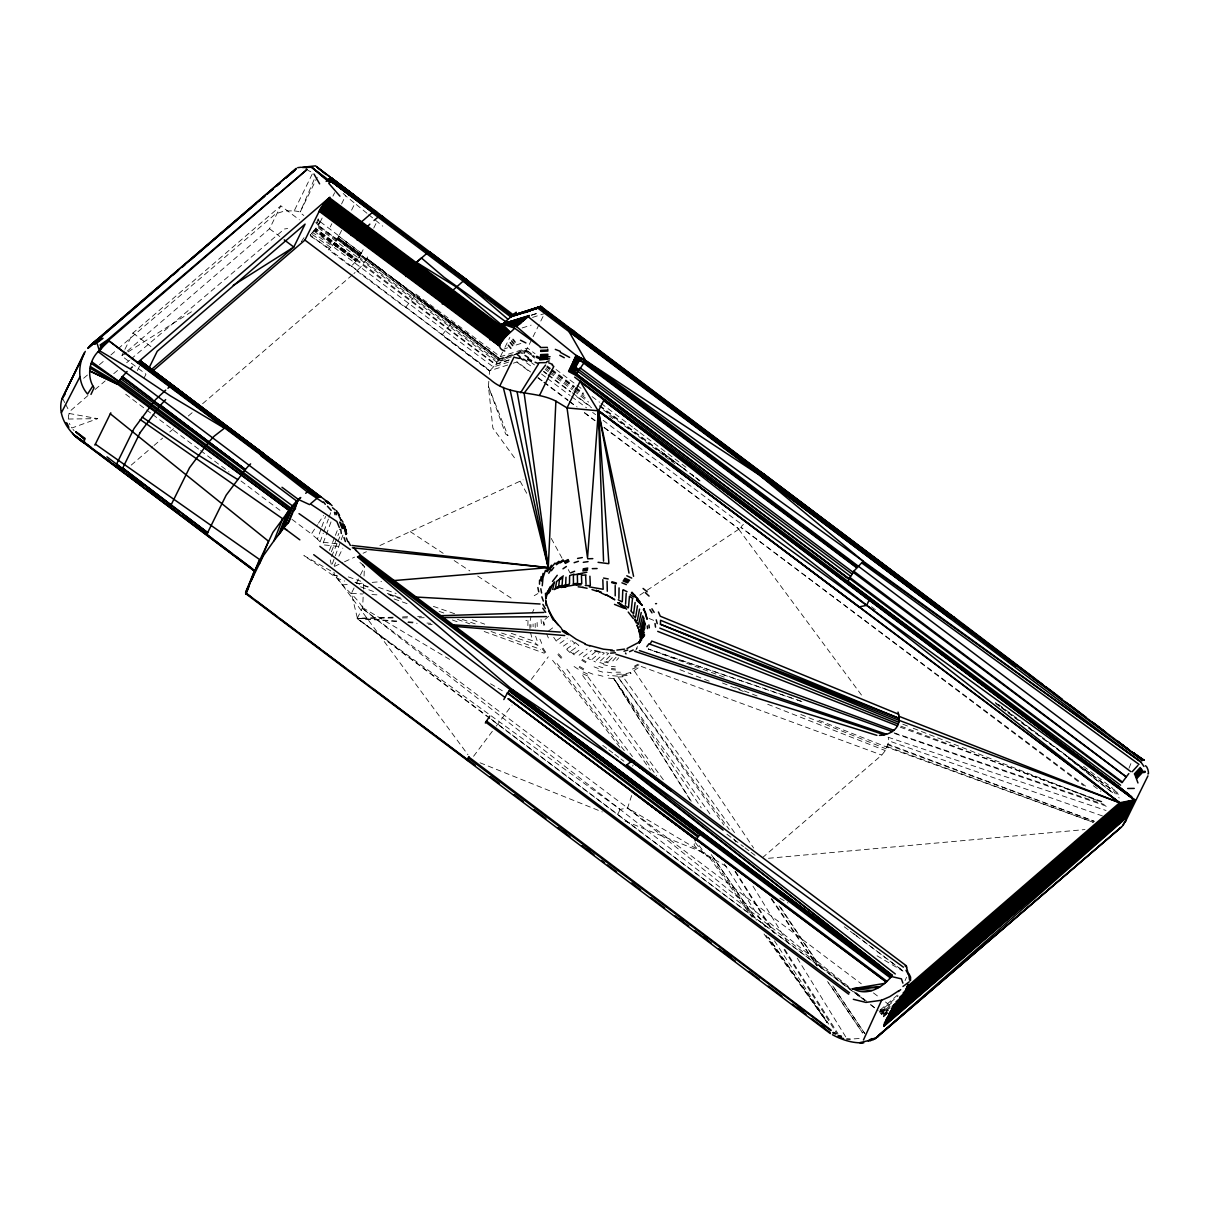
<?xml version="1.0" encoding="UTF-8"?>
<svg xmlns="http://www.w3.org/2000/svg" width="1209" height="1209" viewBox="0 0 1209 1209"><rect width="100%" height="100%" fill="white"/><g stroke="black" fill="none" stroke-linecap="round" stroke-linejoin="round"><path stroke-width="0.75" stroke-dasharray="5 3.75" d="M491.338 719.219L864.571 1000.311L357.123 618.585L362.655 607.643L363.395 590.929M363.471 589.07L363.713 583.494M364.045 576.058L364.453 566.779L362.111 564.754M488.814 381.303L488.451 386.502L492.879 428.077L516.621 460.765M489.282 374.382L489.645 370.785L511.739 363.728M528.001 620.61L527.834 627.38M762.411 857.74L881.754 755.081L885.336 750.593L888.872 741.601M530.192 620.565L530.978 616.696M87.94 395.555L70.349 410.894L68.309 415.972L68.853 421.896M631.657 795.537L627.592 807.96L620.126 809.41L357.123 618.585M320.128 222.154L320.4 221.368L317.136 226.99L496.975 362.277L508.868 358.484M336.948 543.793L320.113 541.889L317.438 539.093L321.171 528.635M321.806 526.897L325.538 516.424M320.113 541.889L323.302 533.124M323.936 531.371L328.38 519.114M329.014 517.361L330.918 512.102M332.279 564.014L340.56 541.511M341.195 539.788L344.384 531.129M330.994 521.925L322.546 544.775L341.195 546.664M319.72 222.894L318.511 220.023M329.407 550.443L334.712 537.038M335.377 535.36L338.021 528.665M331.357 551.848L338.837 533.396M1128.979 768.244L1131.745 761.458M331.614 556.593L337.205 543.173M337.9 541.496L340.681 534.801M314.083 179.703L300.255 211.892L317.242 177.285M905.057 980.605L906.569 977.22M532.217 612.993L533.834 609.442M632.579 766.158L633.214 764.844M118.044 348.797L275.697 213.766L284.704 210.955L294.21 210.85L312.859 172.766L308.038 170.409M489.841 718.086L357.411 618.343L351.396 593.392L355.476 585.08M356.292 583.418L359.557 576.753M360.373 575.091L364.453 566.779M620.126 809.41L617.754 814.428M124.104 351.018L121.686 355.93L145.957 374.201L143.735 378.734M124.905 349.386L132.96 333.019L280.82 205.847L299.379 219.811M137.358 370.558L139.866 365.481M127.368 351.033L269.531 228.773L280.82 205.847M320.491 221.413L322.153 218.043M332.959 196.1L334.621 192.715M330.223 227.005L331.84 223.71M341.543 203.989L345.593 195.767L343.175 193.455M341.648 230.36L338.822 236.087M351.592 210.139L354.917 203.399L345.593 195.767M363.123 249.689L361.023 253.86M373.732 228.108L377.012 221.459M367.612 256.958L366.871 258.363L383.555 270.982M502.627 352.076L500.33 356.731A13.873 2.826 -53 0 1 499.967 357.456L499.362 358.196M504.969 347.315L509.866 337.356M531.507 339.925L527.517 348.041A13.677 2.796 -53 0 1 527.154 348.766M533.078 336.737L543.34 315.881M334.137 565.782L335.724 562.578M338.883 556.155L342.842 548.145M311.967 233.216L312.617 232.521L331.976 245.911L330.677 247.346L311.438 233.926L319.282 223.68M415.866 294.074L500.33 356.731L527.517 348.041L535.013 353.693M361.4 253.149L338.777 236.178L338.399 236.873M453.39 323.604L499.438 358.438L452.09 322.289M490.673 369.848L492.547 367.884A33.731 6.876 -53 0 1 493.196 367.158L494.496 365.602A20.84 4.247 -53 0 0 495.131 364.786L499.317 358.272M524.162 353.587L526.837 349.325L515.699 352.952M366.765 258.545L380.775 269.924M337.447 238.49L360.04 255.507L359.481 256.414L336.918 239.322L337.9 237.735L360.766 254.298L360.086 255.447M451.954 322.531L421.654 299.636M499.136 358.937L360.569 254.646L366.433 259.119M526.323 350.247L535.406 357.003M336.918 239.322L318.254 225.312L359.526 256.338M366.372 259.21L360.509 267.31L353.965 273.521M316.456 222.033L315.942 222.849M336.404 240.107L317.725 226.128M311.348 233.851L316.546 227.821M317.438 539.093L311.393 533.97L317.483 524.691M318.511 523.149L323.589 515.427M304.018 237.659L301.313 241.709L301.253 238.082M636.312 648.492L637.596 646.634M335.8 240.999L336.495 240.228M358.438 257.955L358.982 257.169M864.767 1000.115L362.171 608.293L362.655 607.643C354.978 594.223 340.001 586.697 333.865 572.235M357.804 258.847L355.975 261.25L314.657 230.299L355.975 261.25L333.321 244.309L335.316 241.906M473.58 756.275L495.07 727.652M496.204 726.141L512.042 705.043M531.28 679.443L548.251 656.85M639.833 595.115L738.729 529.27L743.384 524.374M635.783 650.064L637.234 648.236M333.276 244.354L332.007 245.88M355.854 261.386L350.927 266.645L328.349 249.613M616.56 660.31L618.706 657.787M616.061 657.273L612.767 660.915L616.212 661.066M608.807 661.217L614.414 655.354M330.677 247.346L328.893 249.114L489.645 370.785M329.483 248.57L309.67 235.604M610.031 655.958L604.696 661.217L608.444 661.988M351.502 266.116L357.441 270.499M356.867 271.028L405.438 307.539L414.914 295.767L451.486 323.347L441.965 335.135L489.509 370.906M886.938 1013.399L883.295 1016.845L884.036 1018.703M310.245 235.09L310.834 234.531L310.169 235.03L328.863 249.145M600.48 660.93L608.595 653.328L604.742 652.346M596.233 660.371L604.364 653.056L600.48 651.772M1101.852 801.491L900.252 727.168M897.41 995.128L878.898 1011.162L889.476 1008.533M887.572 1013.142L883.295 1016.845L879.668 1011.857L898.196 995.823M891.804 1002.729L880.394 1012.613L888.283 1009.515M889.628 1005.964L881.074 1013.369L888.539 1009.802M890.277 1006.795L881.724 1014.2L888.177 1010.467M887.995 1010.104L882.283 1015.046L886.877 1011.888M887.104 1012.235L882.827 1015.938L887.194 1012.386M125.948 352.257L121.686 355.93L126.477 352.907M131.222 465.117L152.666 446.665M154.057 445.471L162.671 438.066M169.774 431.961L174.081 428.243M188.332 415.987L192.639 412.284M202.613 403.715L352.529 274.76M83.648 378.266L87.955 374.578M99.41 364.755L105.153 359.844M110.88 354.947L116.608 350.036M591.911 659.494L598.742 653.646M548.75 616.212L543.506 620.685L544.488 624.841M95.103 389.479L105.153 380.971M113.752 373.672L118.059 370.03M126.658 362.73L129.529 360.297M130.965 359.088L284.417 228.985L287.651 228.531M595.795 651.606L587.604 658.346L595.523 661.958M583.297 656.925L591.473 650.457M579.081 655.233L587.181 649.021M574.94 653.298L581.62 648.326M548.644 630.856L554.901 626.232M556.684 640.407L560.946 637.43M563.394 646.12L570.935 640.83M559.918 643.354L567.278 638.216M128.063 351.895L193.395 310.562M534.212 595.705L537.884 593.559M638.926 664.905L631.748 668.184M634.725 665.902L638.11 664.164M334.425 566.401L342.842 562.533M344.52 561.762L354.63 557.122M363.048 553.254L366.418 551.712M379.898 545.531L523.074 479.822M633.879 670.678L640.664 666.219L881.754 755.081M632.428 669.045L636.206 667.519M68.943 413.433L97.687 418.646L71.92 427.986L70.968 426.565M504.153 348.978L507.568 347.844M516.122 345.018L521.245 343.326M501.539 633.017L538.081 645.122M531.461 315.065L538.262 312.904M531.507 315.247L538.292 313.071M532.534 317.408L544.413 313.615M499.226 358.786L526.399 350.096M515.487 354.539L498.501 359.98L337.402 238.551L498.743 359.602L525.915 350.897L534.922 357.652M517.195 354.01L525.673 351.29L534.68 358.076M511.286 356.897L497.685 361.249L359.028 257.094M521.472 353.632L524.872 352.544M509.216 359.798L495.63 364.136L315.942 228.667L334.606 242.631M508.868 360.237L495.282 364.589L315.292 229.483L356.549 260.509L333.956 243.493M508.641 362.08L493.348 366.977L332.037 245.835M513.432 363.184L517.135 361.823L530.615 371.994M625.93 673.67L634.665 671.373L753.615 848.023M879.668 1011.857L888.01 1009.228M522.137 327.941L531.129 325.161M879.774 1010.195L888.041 1008.608M859.131 1038.531L852.118 1038.984M627.214 675.317L622.408 675.967L735.933 834.558M621.849 675.09L631.098 673.504L630.373 672.763M768.486 858.284L1084.987 829.555M342.223 584.914L347.844 584.431M357.214 583.645L362.836 583.176M372.191 582.39L381.56 581.605M623.028 676.768L618.026 677.07L723.904 825.082M393.212 617.21L357.411 618.343L398.502 621.743M402.627 616.907L410.168 616.666M417.694 616.424L421.457 616.318M616.696 674.244L621.335 674.154M68.248 419.039L97.687 418.646M392.985 618.011L357.411 618.343L396.884 621.018M402.34 617.92L409.821 617.859M419.191 617.769L424.797 617.708M616.031 672.174L620.444 672.189M617.557 676.163L607.719 675.302M351.396 593.392L362.594 594.027M371.934 594.556L379.414 594.979M390.628 595.599L398.093 596.022M408.158 621.774L415.684 622.287M426.958 623.043L430.721 623.3M407.841 622.529L417.181 623.3M428.394 624.222L432.127 624.539M608.55 678.158L613.824 678.627L711.587 816.256M611.361 669.59L615.577 670.028M294.21 210.85L298.608 211.499L303.807 215.504M611.391 666.34L615.305 666.794M611.316 668.471L615.441 668.955M525.885 620.383L526.928 620.534M607.22 672.113L611.799 672.854M604.334 662.003L608.142 662.834M603.472 664.678L607.447 665.645M598.092 675L603.125 676.315M599.815 662.547L603.744 663.726M598.138 670.723L602.702 672.128M598.727 666.386L602.928 667.746M888.056 737.203L1106.069 810.498M724.176 677.131L648.251 649.006L794.313 698.817M796.096 699.422L803.229 701.855M894.071 732.835L1104.255 804.529M648.251 649.006L801.884 701.704M894.781 733.561L1105.57 805.859L1107.867 808.7M348.358 576.92L360.75 581.212M378.462 587.347L396.159 593.483M433.351 606.359L454.599 613.719M472.311 619.854L484.703 624.146M511.271 633.35L534.287 641.329L537.234 645.41M337.371 576.043L333.805 574.804L330.646 570.784L303.867 555.596L337.628 578.522L344.686 581.076M355.219 582.239L369.486 587.196M387.333 593.392L403.398 598.969M439.094 611.346L446.227 613.824M462.291 619.401L476.558 624.358M1102.517 815.969L888.947 740.905L888.388 737.943M337.341 576.088L333.805 574.804L337.628 578.522L467.974 754.764M355.008 582.451L369.153 587.559M388.588 594.556L404.486 600.299M457.501 619.401L469.878 623.874M491.081 631.521L540.559 649.354M360.584 586.818L374.714 591.926M394.134 598.954L408.264 604.062M452.423 620.005L459.48 622.559M484.204 631.506L544.246 653.208M887.164 746.558L1093.359 822.332L886.65 747.041L816.362 719.34M887.466 744.608L1094.326 821.319L887.89 744.079M900.886 726.156L1101.278 801.99L909.803 726.926M902.791 724.176L908.05 726.231M735.51 687.483L742.538 690.248M744.306 690.943L758.36 696.475M679.926 669.665L702.746 678.657M704.499 679.352L709.774 681.423M767.7 704.258L885.336 750.593M694.404 843.806C691.049 846.678 719.249 865.009 713.401 857.695L756.562 920.23M594.072 666.839L598.364 668.532M480.049 762.788L602.339 811.949M625.053 821.077L700.177 851.272M722.498 682.994L745.122 692.092M800.826 714.519L886.121 748.87M649.037 618.449L654.235 620.61M588.269 672.295L593.151 674.32M316.033 222.728L318.163 225.252M316.985 221.126L317.755 221.459M582.814 673.821L587.952 676.058M318.163 220.718L317.393 220.37L318.209 218.753L319.629 222.819L317.332 222.26L318.692 224.406M583.131 671.977L588.058 674.274M579.111 667.383L583.569 669.982M579.443 666.355L583.856 668.94M726.397 866.521L627.592 807.96L850.275 988.01M779.865 898.196L787.966 903.002M877.054 955.805L902.972 971.159M362.655 607.643L450.05 659.646M490.506 683.735L505.075 692.394M582.164 659.373L586.123 661.746M581.786 660.295L585.76 662.713M410.214 531.612L443.174 553.329M454.161 560.568L469.848 570.905M477.691 576.073L513.795 599.845M574.063 666.491L578.461 669.393M360.494 254.767L337.9 237.735L360.766 254.313M1084.972 769.513L1111.343 789.311L1013.837 717.149M337.9 237.735L360.69 254.434M995.279 702.535L999.798 705.92M1001.309 707.053L1111.343 789.311M446.71 319.539L451.577 323.181L366.795 258.499L427.548 304.2M359.919 562.472L364.438 565.842M995.717 703.547L1000.251 706.948M1001.747 708.081L1006.281 711.481M1007.792 712.615L1012.326 716.015M370.271 261.084L379.49 268.005M397.791 281.773L391.52 277.042M726.941 834.225L743.505 846.663M745.016 847.796L749.535 851.181M751.046 852.315L755.565 855.7M556.019 369.486L575.529 384.16M577.025 385.293L581.529 388.678M592.032 396.582L599.528 402.219M601.024 403.353L632.534 427.064M634.045 428.182L638.533 431.568M640.045 432.701L686.546 467.702M871.402 606.767L875.921 610.167M1083.506 766.325L1112.084 787.83L1114.063 790.414M998.543 704.454L1091.833 774.621M547.345 365.995L550.488 368.352M551.848 369.38L574.623 386.532M575.847 387.454L583.675 393.348M599.83 405.529L681.725 467.203M683.236 468.336L687.77 471.737L683.372 468.382M699.981 480.94L695.311 477.419L699.875 480.85M546.936 366.675L549.944 368.926M551.44 370.06L573.958 386.971M575.454 388.104L582.965 393.741M599.483 406.133L676.027 463.636M545.894 368.322L548.886 370.589M550.397 371.707L572.915 388.618M574.411 389.751L587.922 399.892M608.943 415.669L613.447 419.055M545.168 369.395L548.161 371.647M549.672 372.78L572.174 389.706M573.671 390.839L588.677 402.129M531.476 362.655L534.469 364.906M543.491 371.677L546.483 373.929M547.994 375.062L570.512 391.973M576.512 396.476L591.533 407.75M526.535 362.791L532.549 367.294M541.556 374.065L546.06 377.45M547.556 378.568L570.074 395.479M571.585 396.612L586.592 407.886M592.606 412.39L595.614 414.657M603.11 420.294L742.749 525.144M1085.622 786.122L740.83 527.275L1083.521 785.608M516.832 362.096L530.343 372.236M537.854 377.888L542.357 381.258M543.854 382.392L567.867 400.436M569.379 401.569L575.378 406.073M584.385 412.843L594.888 420.732M603.896 427.502L739.016 529.013L604.092 427.336M380.639 268.866L385.036 272.176M132.96 333.019L151.518 346.998M602.747 745.333L607.281 748.734M608.792 749.867L613.311 753.267M614.822 754.401L619.356 757.801M620.867 758.935L623.874 761.202M844.23 926.759L848.748 930.159M850.259 931.293L854.793 934.708M856.304 935.842L903.093 970.993L859.403 937.942M125.706 394.24L145.171 408.884M146.667 410.017L151.17 413.402M152.666 414.521L199.077 449.461M200.588 450.579L229.03 471.994M241.014 481.001L282.936 512.556M291.928 519.311L311.393 533.97M362.171 608.293L861.337 983.824M873.412 992.906L879.442 997.44M885.472 1001.989L889.99 1005.389M870.586 1004.845L875.15 1008.2M681.876 467.248L660.885 451.395L688.329 471.873M546.664 367.113L549.672 369.38M551.168 370.498L573.655 387.454M575.152 388.588L584.159 395.373M603.639 410.063L663.62 455.264M665.116 456.397L669.62 459.783M671.116 460.916L675.619 464.316M543.778 371.284L546.785 373.536M548.282 374.669L570.769 391.625M572.265 392.759L591.76 407.448M1093.374 785.699L1100.885 791.366M538.126 377.631L542.614 381.031M544.11 382.15L568.109 400.224M569.605 401.358L577.101 407.01M584.597 412.662L595.085 420.566M338.762 236.193L361.355 253.24M374.503 264.303L470.694 336.661M399.106 282.77L415.352 295.026M428.575 304.97L440.016 313.599M427.744 305.242L441.572 315.67M313.992 231.085L332.611 245.14M405.876 307.146L489.962 370.513M269.531 228.773L279.838 236.541M320.309 221.791L338.913 235.906M468.291 334.953L451.939 322.561L499.362 358.559M853.373 933.393L857.891 936.809M689.795 472.991L694.178 476.376M695.643 477.495L700.026 480.865M575.136 642.508L578.824 645.394L570.92 651.122L574.562 654.054M531.779 354.131L526.822 350.398M856.138 992.74L869.316 1003.41M870.782 1004.588L878.112 1010.512M356.292 204.533L367.34 213.555M368.73 214.688L382.754 226.174M574.139 654.87L567.066 648.719L574.804 643.218L571.298 640.105M566.673 649.475L570.119 652.679M558.513 653.752L561.822 657.424M557.848 654.628L561.172 658.346M72.978 429.346L74.112 430.691M557.107 663.529L626.262 753.101M695.402 842.658L704.62 854.612M552.573 660.295L620.61 748.326M566.915 669.182L632.443 756.607M699.089 845.544L706.993 856.093M738.729 529.27L862.576 696.535M587.967 676.889L664.693 781.619M618.555 677.886L729.223 829.51M582.617 675.453L650.472 770.103M733.787 838.88L735.979 841.948M709.487 857.438L752.043 917.163M764.043 933.998L827.319 1022.814L768.38 937.307L827.424 1022.678L765.962 935.358M712.071 858.662L753.026 916.951M641.299 753.902L656.623 775.861M711.255 854.597L756.441 920.185M771.191 898.907L816.936 965.961M827.576 981.557L862.682 1033.03L828.83 983.008M1114.426 789.704L1119.141 798M771.69 898.604L817.193 965.81M689.946 799.814L613.824 678.627L701.235 807.824M553.707 637.339L556.276 641.148M542.176 648.613L544.987 652.784M779.049 905.934L819.868 966.701M780.515 907.158L821.138 968.092M543.022 648.16L545.758 652.301M724.282 863.861L765.252 926.714M774.47 940.859L828.754 1024.144M613.824 678.627L691.216 801.189M735.435 871.221L774.637 933.303M784.686 949.216L837.958 1033.589M735.027 871.568L773.095 932.169M784.112 949.715L837.202 1034.224M1113.655 791.154L1115.333 793.86M752.98 886.197L788.404 943.745M797.26 958.132L846.451 1038.063M1116.602 791.668L1118.249 794.419M520.112 481.182L527.245 494.269M551.304 538.473L562.004 558.12M568.245 569.575L570.028 572.854M62.4 398.139L64.802 402.748M65.603 404.29L69.638 411.982M69.321 423.331L69.986 424.752M546.604 633.848L548.387 637.959M539.939 639.168L541.708 643.415M535.632 636.251L537.068 640.513M530.57 632.912L531.733 637.173M330.223 559.948L331.281 564.286M543.113 621.441L543.99 625.567M541.043 619.431L541.39 623.572M529.814 624.569L529.965 628.68M537.113 622.454L537.234 626.549M530.902 624.464L530.978 627.199M535.164 623.33L535.239 627.471M533.063 624.01L533.109 626.746M334.651 242.737L357.184 259.678L334.576 242.677M507.931 435.648L505.634 434.016L488.451 386.502L507.931 435.648M693.8 476.286L689.266 472.87L693.875 476.316M1112.658 792.711L1068.408 758.119L1112.658 792.711M864.873 1033.71L832.427 985.411L864.888 1033.71"/><path stroke-width="1.5" d="M909.576 980.031L908.82 975.21L905.994 970.298M569.499 583.599L569.59 576.315M618.887 598.379L619.053 587.891M539.501 584.174L539.577 580.093M884.64 1022.361L884.127 1025.64L1125.911 817.118L1134.541 799.905L1119.64 787.15L575.59 375.213L568.608 371.511L572.008 364.302L576.255 366.448L572.462 363.32L576.104 355.416L528.046 316.637L501.554 324.828L456.307 286.986L416.455 262.353L405.68 276.483M898.801 722.287L899.194 718.388L660.552 620.277L660.431 624.267L898.801 722.287C896.927 730.931 887.602 735.268 879.442 735.374M565.691 584.219L565.978 577.177M542.252 585.73L542.992 577.736L545.455 570.376M622.348 601.16L622.771 590.491M634.136 762.199L634.105 761.202M546.362 571.041L548.282 567.641L555.883 401.131C535.209 390.386 509.004 396.189 490.612 379.807L304.925 240.092L152.289 371.375M625.567 604.107L626.217 593.287M562.578 578.386L562.094 585.08L558.316 586.985M628.544 607.19L629.451 596.203L632.821 598.531M468.82 756.592L467.611 760.144L468.533 761.02M631.219 610.379L632.428 599.286M140.849 363.032L140.682 361.098L329.15 503.05M179.023 391.096L178.176 389.676L175.426 391.368M208.719 442.116L214.144 436.222L227.005 426.203L264.03 453.904L264.167 455.158L253.935 447.36M97.325 344.097L99.289 350.58C89.164 359.436 86.383 376.664 94.06 387.817L90.977 394.406M635.103 602.475L633.607 613.658L630.902 611.104M540.559 580.562L541.103 576.633M541.511 581.076L543.068 573.368M635.677 616.998L637.491 605.754M555.551 587.725L556.578 581.529L559.752 579.066M906.614 967.502L906.357 965.81L361.174 555.672L355.627 549.823M545.924 598.818L547.662 591.186M637.37 620.383L639.546 609.109M545.894 598.304L546.423 595.72M552.694 589.433L553.994 583.494M643.43 634.468L643.913 632.231L639.153 643.067M638.745 623.799L641.254 612.51M306.209 168.943L307.01 169.532L108.342 340.409L100.906 345.517L99.833 350.066M910.513 980.635L910.589 977.144L909.002 973.759M908.05 984.262L904.906 991.924L889.219 1013.384M639.727 627.169L642.629 615.895L644.019 618.555M640.392 630.524L643.611 619.295L645.394 624.509M550.11 591.397L551.757 585.685M695.115 840.814L701.341 832.623L511.09 689.085L508.022 692.198M503.821 699.558L507.584 692.681L698.318 835.767M883.824 1026.381L1125.67 817.873L1126.123 813.687L1124.823 809.093L1119.64 802.761L574.653 377.132L1128.798 794.373M298.2 499.967L300.754 497.519L298.366 499.453L293.878 510.666L295.646 507.901M547.873 593.589L549.793 588.118L554.583 581.922M1125.534 819.838L1126.471 817.193M640.513 637.052L644.533 625.945L644.79 628.423M84.388 440L84.539 443.114M133.761 429.104L116.82 463.546L116.427 467.294M106.921 456.866L122.441 468.593L121.882 471.223M85.28 351.381L61.795 399.363C56.853 416.546 69.941 434.091 83.935 442.857L254.993 571.555M247.256 593.664L246.394 593.967A9.234 1.889 -53 0 0 246.062 593.967L246.44 590.219L263.426 555.656L273.99 540.771L282.679 518.737L140.214 419.553M278.357 535.058L286.986 513.1M250.701 581.514L259.497 559.465L95.375 444.156M640.029 640.135L644.397 629.148M246.455 592.047L249.9 583.433M251.291 579.988L254.736 571.373M246.016 593.936L248.782 587.045M251.532 580.154L253.603 575M292.895 505.377L289.314 510.062L280.156 532.701L288.996 510.485L117.666 382.769L90.403 366.629M280.156 532.701L289.102 510.334L116.956 383.721L90.101 368.231M281.138 531.416L290.084 509.049L118.648 381.485L91.234 363.41M281.939 530.373L290.885 508.007L119.615 380.246L117.847 382.543M273.99 540.771L283.556 528.242L292.759 505.543M287.712 523.452L296.673 501.055A5.924 1.209 -53 0 1 297.021 500.707L297.278 500.466M288.86 522.333L297.943 499.846M83.255 355.401C77.769 367.778 78.313 383.585 87.562 394.058L92.806 386.019M259.346 563.968L268.489 541.209L110.306 413.795M283.556 528.242L293.56 504.546M293.878 510.666L298.366 499.453L282.014 487.287M907.491 986.408L906.115 989.793L907.279 987.028M122.472 468.548L140.093 432.686M185.854 516.303L207.555 532.776L226.143 495.206L245.986 468.79M545.909 596.022L548.221 590.733M884.127 1025.64L894.524 1004.271M863.453 1039.967L881.633 1000.236L889.748 996.669L898.68 990.821M847.343 582.3L853.811 571.207L863.196 561.233L759.705 475.243L585.655 360.584L576.104 355.416L585.111 361.159L585.655 360.584L569.182 331.901L570.603 330.798L653.525 392.91L539.38 307.01L540.74 306.436M485.323 723.012L489.721 716.106M639.365 642.81L643.037 635.163M61.795 399.363L84.418 352.907L62.4 398.139M1125.67 817.873L1134.541 799.905L580.108 381.288L567.036 407.917L587.529 557.923L598.349 411.105L603.699 400.542M85.098 438.444L75.88 431.825L84.675 439.335L75.88 431.825M94.891 445.124L110.805 412.813M149.175 367.657L157.23 351.29L305.091 224.118L293.802 247.059L150.218 370.543M304.925 240.092L320.37 208.976L329.861 197.203L137.448 362.7L109.112 340.983L102.78 346.711M499.937 385.686L514.097 356.912M539.607 395.267L553.798 366.448L552.226 365.239M1125.398 821.697L1147.946 775.861M889.265 1013.792L893.013 1007.656L884.368 1024.869L1126.078 816.302L1134.541 799.905L603.578 400.406L1132.047 797.245M575.59 375.213L585.111 361.159L581.061 357.909L580.668 358.589L575.771 356.111L580.244 359.285L575.439 356.882L856.652 567.762M61.432 412.677L80.006 376.649M351.23 235.513L361.415 221.927L373.445 211.545L375.183 210.85L376.588 212.104M357.123 239.941L362.655 231.478L369.833 224.149M442.267 304.018L442.645 303.293L319.131 211.227M489.811 339.789L498.078 328.138L516.198 312.164M545.667 596.067L546.982 593.513M885.577 1020.728L893.013 1007.656L884.55 1024.053L1126.168 815.455L1134.541 799.905L598.651 410.833L567.036 407.917L555.883 401.131M639.44 642.478L641.783 637.974L640.619 639.878M1125.896 820.533L1122.949 825.309M548.523 589.977L550.352 586.577M893.013 1007.656L884.625 1023.207L1126.184 814.594L1134.541 799.905L1119.64 802.761L907.385 986.499M88.846 347.134L87.819 348.388L96.388 340.273L89.27 346.484M874.379 1039.151L1121.075 827.213L877.81 1036.279M468.2 757.937L830.779 1030.642M134.229 428.213L155.387 399.771L165.709 390.129M140.123 432.641L160.449 405.227L245.397 469.545L122.018 377.102L120.613 378.931M442.66 303.263L450.534 292.351L463.274 281.047L508.007 319.267M547.209 571.721L551.455 565.223M548.765 573.232L550.684 569.862M651.893 640.906L650.019 644.201L892.318 731.551M1128.828 773.564L1122.012 782.676L849.126 578.265M1123.448 824.13L1124.884 821.772M906.735 988.433L1120.426 803.411L1134.541 799.905L1126.123 813.687L886.076 1021.121M520.641 392.713L538.277 364.362M62.656 397.595L64.969 394.436M624.025 608.248L614.504 604.394M903.199 992.861L1121.211 804.106L1134.541 799.905L1126.002 812.796L887.451 1018.975M879.532 1034.964L877.371 1036.914L1120.652 827.802M552.498 581.484L557.258 575.288M899.602 997.334L1121.937 804.846L1134.541 799.905L1125.821 811.874L887.33 1018.069M551.41 570.693L553.707 567.55M549.929 569.061L555.037 563.077M675.876 813.43L891.849 975.98C883.174 987.073 867.684 996.654 853.66 989.038M116.956 383.721L117.726 382.694M119.54 380.321L120.522 379.052M289.314 510.062L272.871 532.383L254.615 571.177M545.576 365.073L524.117 393.167L548.282 567.641L392.804 580.668M646.815 646.634L649.142 643.596M294.029 171.285L296.326 168.323L90.358 345.396M640.166 641.722L641.737 639.697M299.847 539.849L283.813 527.91L284.659 526.867M160.495 405.166L165.663 399.62M100.015 349.885L102.599 346.635L100.03 349.9M245.231 469.742L122.018 377.102L125.343 379.52L122.018 377.102L127.096 371.48M208.704 442.131L189.541 467.702L170.983 505.15L122.683 468.034L207.646 532.549M895.975 1001.853L1122.617 805.617L1134.541 799.905L1125.564 810.952L888.57 1015.923M1121.65 826.896L1123.463 824.734M246.394 468.306L248.54 465.888A29.394 6 -53 0 0 249.009 465.389L250.595 463.893M293.938 504.093L294.407 503.533A5.667 1.149 -53 0 1 294.815 503.065L296.673 501.055L98.156 351.698M284.961 526.489L288.301 522.847M100.77 349.023L107.949 340.802L100.906 345.517M638.7 642.342L640.997 640.09L638.7 642.342L640.196 640.589M1132.168 771.735L1137.956 765.388M1140.948 768.259L1134.979 774.803L1137.956 782.964M1134.329 773.972L1140.268 767.473M1136.112 776.526L1142.157 769.937M1135.568 775.634L1141.583 769.09M892.272 1006.402L1123.252 806.448L1134.541 799.905L1125.216 810.015L889.733 1013.762M639.531 602.732L640.196 602.022L631.99 592.229L631.37 593.075L635.012 595.387L634.393 596.188L637.778 598.651L637.098 599.422L642.296 605.407L636.493 600.193M1136.566 777.432L1142.701 770.828M1136.959 778.354L1143.155 771.735L1144.999 771.251M891.381 1008.533L1123.826 807.295L1134.541 799.905L890.821 1011.585M610.364 597.019L614.792 599.755L605.815 594.541L608.852 596.188M109.112 340.983L318.299 497.231L309.202 490.386M879.956 1034.254L1125.367 818.614M528.832 315.957L502.46 323.967L516.575 326.581L529.376 315.504L502.46 323.967L510.077 332.188L501.554 324.828M352.182 194.211L349.733 195.359L328.516 179.37L326.158 181.395M329.861 182.378L330.737 181.637M373.989 220.476L379.958 215.595L382.497 216.577M516.575 326.581L540.106 346.681L514.671 328.213C510.198 333.427 490.703 346.273 504.757 351.033M891.849 1009.439L1134.541 799.905M89.798 345.91L295.842 168.928M96.508 340.938L169.23 278.372M173.507 274.685L177.783 271.012M182.06 267.325L184.917 264.877M190.614 259.965L256.202 203.535M259.058 201.072L264.771 196.16M267.612 193.712L273.325 188.8M280.443 182.665L276.166 186.352L280.397 182.665M463.032 281.168L464.528 280.004M510.576 316.939L513.236 315.201L540.468 306.482L512.011 315.836L385.293 220.431L389.933 223.907M911.027 585.292L763.211 473.535L759.705 475.243L950.304 618.464M701.855 832.17L892.393 975.482L625.733 765.811L511.347 688.858L357.486 556.85L892.393 975.482L511.09 689.085L701.069 831.792M178.826 269.728L88.484 347.799L95.073 342.162M181.698 267.28L264.665 196.16M267.521 193.697L273.249 188.8M327.337 180.368L312.043 167.567L330.737 181.622M131.116 368.02L132.401 366.932M307.041 169.472L107.495 339.895L100.03 345.064M305.696 493.302L307.313 491.912L323.045 502.46M317.226 498.078L310.396 503.911L336.873 521.487L339.291 527.411M296.054 501.539L297.807 500.042M510.833 316.713L541.541 306.829L544.654 310.139M556.457 564.663L563.122 559.843M569.575 331.568L950.742 618.101L953.765 616.892L1042.778 684.46M898.363 991.516L900.705 989.627M372.387 212.346L328.516 179.355L350.217 194.981L328.984 178.992L331.054 177.874M555.762 563.847L558.921 561.308M99.697 338.414L92.352 344.293L95.587 343.855L103.037 338.324M167.885 388.27L171.935 385.354L173.189 386.245M93.108 344.051L100.498 338.278M93.909 343.915L101.314 338.203M94.74 343.84L102.176 338.218M505.422 321.488L444.232 277.42L421.412 257.985L416.455 262.353L427.926 252.485L452.045 270.71M638.035 642.765L627.063 648.492M572.582 332.279L1016.27 666.068L951.74 617.391M137.932 362.307L140.652 361.083M538.489 307.63L539.35 307.041L573.958 333.14M902.942 986.499L909.304 981.784M634.06 761.096L630.675 761.866M877.946 1036.702L873.079 1039.846M560.024 578.25L563.394 575.892M562.971 568.819L566.386 566.492M545.954 594.888L549.385 592.591M883.19 565.631L761.685 474.472M560.205 562.926L563.696 560.659M562.895 577.615L559.435 579.836L558.694 586.289L555.173 588.435M874.167 1038.999L876.555 1037.473M233.246 285.369L293.802 247.059L284.251 239.866M124.013 471.147L122.154 471.646M631.793 761.141L358.952 555.944L723.073 830.099M875.452 1038.078L870.148 1040.904M350.806 194.573L329.558 178.584L428.001 252.439L429.618 251.804L431.039 253.089M427.941 252.469L464.619 279.959L466.251 279.355L467.581 280.564M571.147 330.48L572.673 330.178L574.517 331.81M625.733 765.811L630.614 761.912L357.97 556.533M554.221 589.614L557.863 587.589M565.253 563.409L569.031 561.384M873.85 1038.44L868.334 1041.07M564.799 562.427L568.608 560.432M564.271 561.505L568.109 559.571M208.371 535.632L207.056 535.375L207.555 532.776L122.441 468.593M869.241 1039.906L871.991 1038.576M1141.931 759.04L1144.319 760.234L1143.502 760.083M629.572 651.651L633.229 650.004M557.379 588.148L565.298 584.899M570.618 572.87L574.623 571.268M123.197 471.586L112.936 463.848M905.073 966.036L906.357 965.81M550.035 356.67L540.211 357.849L536.751 356.307M569.907 575.529L574.003 574.094M549.672 358.816L539.773 359.95M868.818 1040.526L859.675 1042.702M515.608 314.552L540.499 306.482M574.124 562.699L578.431 561.308M512.011 315.836L541.541 306.829L515.971 314.914M524.872 312.602L529.965 310.97M539.244 307.086L512.087 315.776L419.538 245.397M546.831 361.657L549.203 360.902M297.701 167.673L300.89 167.25M623.965 651.198L627.743 650.049M881.633 1000.236L865.946 1002.412L853.327 999.299M528.363 316.365L502.46 323.967L514.671 328.213M564.875 585.519L569.091 584.295M1143.563 772.642L1145.346 772.128M352.031 193.924L353.149 194.241M573.701 574.925L586.894 572.235M527.018 317.544L502.46 323.967L517.392 325.871M952.934 616.802L762.38 473.475M526.217 318.224L502.46 323.967L519.598 323.952M525.779 318.602L502.46 323.967L519.915 323.68M563.379 586.909L576.769 584.612M1134.254 788.419L1127.68 788.495M374.639 210.925L315.519 165.86L301.751 167.356M513.236 315.201L514.112 315.277M861.987 1042.793C851.877 1043.14 841.419 1039.559 832.472 1034.753M562.82 587.196L567.248 586.289M524.797 319.463L502.46 323.967L520.656 323.03M577.675 574.623L582.088 573.776M524.283 319.901L502.46 323.967L521.245 322.531M577.57 558.437L582.3 557.561M583.222 568.85L587.755 568.064M884.897 983.34L852.254 988.811L872.037 990.519M582.889 570.935L587.408 570.195M573.096 583.977L577.554 583.267L577.343 575.393M583.07 569.892L587.604 569.167M624.554 649.127L616.862 650.094M583.282 562.336L588.042 561.626M523.134 320.899L502.46 323.967L522.575 321.382M560.976 587.483L565.616 586.849M860.763 1043.155L863.755 1042.823M585.987 574.91L581.438 575.363L581.756 583.569L577.177 583.947M610.56 653.162L615.351 652.769M880.394 986.574L852.254 988.811L878.928 987.451M655.55 603.699L656.517 603.623M1144.122 760.28L1133.891 753.207M263.849 453.768L260.57 455.445L307.313 491.912M576.361 585.126L581 584.884M540.589 354.615L547.934 354.237M540.483 355.703L547.889 355.325M540.363 356.791L547.783 356.413M547.511 358.559L539.985 358.922L536.524 357.396M540.65 351.396L547.904 351.078M540.604 350.353L547.828 350.081L547.722 349.114M440.303 615.713L543.914 612.434M331.07 177.874L335.558 181.32M587.695 558.785L592.803 558.634M592.289 568.653L597.095 568.532M302.643 167.507L312.421 167.25M538.942 362.76L546.528 362.594M540.287 347.527L547.405 347.391M441.648 617.557L546.468 616.59M626.594 609.23L620.293 603.744M585.292 585.473L589.992 585.7M846.799 1039.015L850.033 1039.196M414.914 596.974L540.06 604.001M876.903 735.359L615.986 654.265M612.479 650.11L603.397 649.173L589.554 645.5M451.395 624.705L560.402 632.095M454.539 626.398L564.724 635.541M598.077 562.321L608.686 563.681M610.651 650.654L614.353 650.986M352.393 547.798L548.282 567.641L517.15 392.048M351.91 545.471L548.282 567.641L510.138 390.069M578.159 586.803L583.101 587.393M594.768 650.714L600.117 652.135M589.267 586.879L603.17 589.267L602.823 579.67M339.85 529.421L340.787 529.557L341.286 533.471M227.005 426.203L227.594 427.457L220.234 421.911M603.563 578.083L608.218 578.93M582.738 587.408L587.09 588.269M840.587 1037.896L843.625 1038.546M838.396 1035.524L841.464 1036.189M515.17 357.516L519.296 358.469M891.29 976.494L901.43 978.867L902.881 983.113M838.124 1036.083L841.147 1036.838M591.972 589.569L596.445 591.065M611.966 581.756L616.454 583.086M611.573 582.557L616.001 583.917M833.167 1032.456L836.054 1033.393M884.247 734.8L634.559 651.273M585.05 644.276L589.841 645.893M639.38 650.563L886.499 734.241M851.877 573.882L578.779 369.622L571.086 366.267L850.441 576.119M652.815 641.465L893.904 730.342M832.941 1033.03L835.721 1034.058M899.194 718.388L660.431 624.267L899.118 720.368L1119.64 802.761L598.651 410.833L858.964 606.948L866.596 605.346L869.12 600.208L855.957 589.146M535.088 362.247L538.625 363.607M898.03 712.131L899.043 716.317L1119.64 802.761L598.349 411.105L580.108 381.288M897.516 725.868L657.711 631.355M555.309 349.371L560.417 351.411M659.797 628.106L898.272 724.115M621.925 582.814L626.338 584.612M623.088 580.985L627.652 582.844M898.665 714.262L660.25 616.197L658.421 611.996M548.674 362.806L552.558 364.423M623.708 580.063L628.317 581.982M624.312 579.156L628.982 581.136M624.932 578.28L629.693 580.335M170.711 508.188L170.968 505.211L116.563 464.135M298.366 499.453L309.58 504.621M601.024 592.894L605.528 594.979M585.096 643.717L576.225 639.244L563.968 630.72M626.776 575.771L631.702 578.083M65.754 422.606L67.099 423.256L68.853 427.351M568.955 370.755L572.96 372.735L569.348 369.924L576.406 373.687L570.21 368.171L574.26 370.211L570.633 367.234L577.887 371.087M572.462 363.32L576.769 365.481L572.945 362.322L577.282 364.498L573.398 361.355L577.796 363.561L573.837 360.388L578.31 362.64L574.26 359.451L578.809 361.763L574.668 358.559L579.323 360.887L575.076 357.698L583.962 362.473L856.954 567.414L584.567 361.793M623.119 589.72L627.063 591.715M520.52 340.213L525.9 342.933M560.311 352.318L569.605 357.426M527.698 359.587L531.204 361.461M559.797 355.325L564.255 357.713M528.046 358.635L531.567 360.599M618.252 599.77L622 601.886M576.874 372.825L569.771 369.077L848.899 578.688L811.163 550.382M99.289 350.58L130.104 368.881L170.197 395.751L223.967 427.91M523.497 359.179L526.958 361.264M142.133 417.045L198.639 455.294L237.735 479.55M1137.291 755.927L1141.477 758.768M376.619 212.149L378.946 214.613M630.312 594.677L633.818 596.974M525.038 355.461L528.424 357.698M562.23 631.053L566.764 634.105M764.904 474.986L757.484 469.984L760.189 472.13M519.674 357.652L523.119 359.995M326.687 501.75L329.679 503.79M573.988 331.553L567.066 326.521M1133.649 753.116L1143.427 759.947M299.031 513.629L350.308 549.627M1133.997 753.373L1143.094 759.781M1133.785 753.283L1140.994 758.466M862.773 561.913L1140.737 761.866L1143.956 766.446M578.779 369.622L572.008 364.302M91.763 361.778L118.769 381.334M861.805 562.986L1138.999 764.36M458.317 275.244L456.821 274.08M1131.896 751.998L1136.188 755.111M1131.79 751.907L1135.735 754.779M903.425 967.185L626.987 764.965L895.31 973.97M651.485 806.086L886.424 982.056L508.188 698.757L695.946 838.668M120.794 378.689L292.487 505.906M379.43 215.912L378.341 215.111M376.226 213.615L373.46 211.53L378.1 214.93L357.244 199.319M326.067 201.117L506.48 335.754L497.383 328.893M325.372 201.933L505.815 336.54L496.703 329.679M324.692 202.749L505.12 337.356L496.022 330.495M324.027 203.611L504.455 338.188L495.342 331.326M323.377 204.487L503.76 339.064L494.677 332.203M322.727 205.364L503.125 339.925L494.028 333.064M322.108 206.255L502.491 340.802L493.378 333.956M321.534 207.132L501.856 341.709L492.758 334.848M349.114 192.171L354.736 196.357M510.274 314.219L512.238 315.685L464.619 279.959M329.347 197.672L509.699 332.52L500.602 325.674M328.727 198.261L509.11 333.049L499.997 326.203M328.062 198.911L508.475 333.669L499.377 326.808M327.427 199.576L507.825 334.319L498.712 327.458M326.747 200.331L507.16 334.999L498.078 328.138M320.974 207.993L501.282 342.57L492.184 335.709M320.445 208.855L500.738 343.447L491.64 336.586M319.977 209.671L500.209 344.308L491.111 337.447M319.524 210.472L499.755 345.094L490.642 338.248M624.977 605.497L628.212 607.9M632.005 791.85L695.674 839.197L508.188 698.757M373.521 211.499L395.585 228.108L373.475 211.515L374.442 212.225M376.513 213.842L384.553 219.887M847.63 581.181L1120.592 785.215M688.722 462.987L690.535 464.362M138.99 361.567L319.614 496.476M138.521 361.869L318.768 496.929L309.67 490.068M137.448 362.7L317.771 497.624L308.673 490.778M313.72 554.689L504.621 697.155M728.8 449.31L1143.004 760.295M761.262 474.019L1142.369 760.627M761.171 474.094L951.982 617.24M350.701 193.395L354.947 196.583M351.487 194.165L330.208 178.191L373.883 211.288M381.696 217.741L379.369 215.943L395.585 228.108M432.354 255.809L458.77 275.576L427.971 252.454M329.619 178.539L350.897 194.498M580.033 367.748L1126.138 776.767L853.811 571.207M328.531 179.355L372.432 212.3M849.67 577.328L1122.405 782.027M672.945 451.123L669.62 448.599M442.6 303.368L499.302 345.91L490.204 339.049M139.443 361.31L178.282 389.676M226.582 426.263L263.562 453.738M226.204 426.384L320.869 497.367L305.832 486.033M640.166 767.866L631.446 761.353L670.708 790.686L636.297 764.768M696.127 838.426L886.983 981.33M486.426 721.002L849.534 992.77M485.761 722.211L848.688 994.191M541.662 306.965L954.264 617.346M547.737 312.013L564.104 324.299M571.933 330.148L762.531 473.444M952.556 616.938L567.565 327.669M546.559 311.862L549.551 314.113M773.14 482.406L779.155 486.925M797.215 500.511L803.214 505.014M819.762 517.452L822.77 519.719M843.822 535.557L852.874 542.418M866.385 552.513L872.43 557.137M888.947 569.484L896.489 575.242M913.007 587.574L920.563 593.362M937.081 605.664L940.088 607.931M961.14 623.768L964.147 626.02M982.207 639.591L994.282 648.84M1006.266 657.696L1013.837 663.56M1028.829 674.652L1037.896 681.68M1054.399 693.875L1057.407 696.142M1058.963 697.533L1061.97 699.799M1075.451 709.713L1081.466 714.232M1099.51 727.803L1105.525 732.337M1122.073 744.774L1129.599 750.426M539.184 307.146L951.846 617.346M569.907 331.296L950.742 618.101M760.113 474.88L950.954 617.935M584.808 361.521L857.604 566.704M334.545 180.262L375.772 211.258M375.999 211.484L382.104 216.139M430.419 252.424L466.976 279.914M316.864 167.038L354.192 195.329M381.893 215.912L513.19 314.748M352.242 194.604L355.098 196.765M370.03 207.978L379.037 214.764M397.126 228.531L403.096 233.02M406.088 235.271L409.08 237.523M416.123 243.039L419.07 245.261M379.324 215.973L427.926 252.485M372.04 212.633L510.666 316.864L537.839 308.174L1140.737 761.866L585.655 360.584L1130.778 771.644M848.129 582.904L1131.443 796.655M140.44 361.053L178.554 389.676M140.864 361.249L320.869 497.02M361.567 557.213L364.589 559.48M382.648 573.051L388.678 577.57M405.242 590.022L418.798 600.208M429.346 608.127L438.383 614.913M453.435 626.232L462.473 633.017M476.029 643.203L486.562 651.122M500.118 661.293L510.666 669.227M522.711 678.264L536.267 688.45M546.8 696.369L560.356 706.555M569.394 713.34L584.461 724.659M593.483 731.445L604.032 739.364M617.587 749.55L628.121 757.469M891.849 975.98L510.818 689.326L701.175 832.774M319.871 546.377L700.903 833.016M509.065 691.034L699.739 834.21M75.154 435.482L254.57 570.391L245.593 592.773L467.656 759.751M79.401 438.61L91.023 447.36M98.322 452.846L110.004 461.657M127.61 474.91L142.314 485.973M148.208 490.401L158.5 498.153M167.326 504.803L179.053 513.629M181.985 515.835L192.216 523.542M196.614 526.852L212.769 539.018M215.746 541.254L232.083 553.556M235.045 555.792L251.381 568.094M83.844 442.63L254.585 571.056L245.654 593.574L830.356 1033.589M562.835 830.749L565.842 833.001M586.894 848.854L589.901 851.121M680.108 919.052L683.115 921.318M704.167 937.171L707.174 939.438M723.707 951.891L731.233 957.558M797.381 1007.369L803.396 1011.903M821.44 1025.489L824.447 1027.756M469.213 760.778L475.228 765.297M490.295 776.616L499.287 783.417M514.369 794.706L523.346 801.522M533.864 809.456L545.894 818.508M558.029 827.515L569.953 836.628M582.103 845.62L593.997 854.733M601.523 860.4L604.53 862.667M607.538 864.919L616.56 871.719M631.778 882.948L640.604 889.824M651.137 897.758L664.663 907.944M675.181 915.863L688.722 926.064M694.737 930.582L711.27 943.035M718.781 948.702L735.329 961.155M748.855 971.341L759.373 979.26M768.395 986.06L781.936 996.246M792.454 1004.165L805.98 1014.351M811.995 1018.885L830.039 1032.471M246.878 593.831L251.366 597.231M255.87 600.616L276.861 616.424M279.868 618.676L296.356 631.098M299.364 633.35L320.355 649.157M323.362 651.409L345.85 668.35M348.857 670.617L363.849 681.906M372.84 688.677L389.343 701.099M392.351 703.351L413.342 719.159M416.334 721.41L432.837 733.833M435.829 736.1L468.835 760.929M914.049 587.574L935.131 603.487M938.139 605.769L959.236 621.683M962.243 623.965L984.836 641.012M987.859 643.294L1008.941 659.207M1011.963 661.489L1033.045 677.403M1040.586 683.085L1057.15 695.598M1066.187 702.429L1076.735 710.378M1091.803 721.758L1100.84 728.574M1117.403 741.087L1129.463 750.184L1117.494 741.117M331.311 177.859L354.313 195.45L338.082 184.357M350.187 194.997L328.969 179.008L350.126 195.057M576.315 373.823L848.658 579.141M179.038 390.159L227.594 426.732M140.969 361.461L209.973 413.75M212.905 415.972L264.212 454.388M265.708 455.808L283.541 469.243M286.503 471.48L302.855 483.796M232.022 430.374L243.734 439.215M246.651 441.436L264.227 454.69M141.03 361.748L179.068 390.462M183.466 394.179L195.238 403.05M202.583 408.597L209.943 414.143M273.098 461.808L283.495 469.651M292.412 476.376L302.809 484.204M310.124 489.796L319.221 496.642M237.841 435.195L243.689 439.623M246.621 441.829L249.553 444.035M141.03 362.111L146.878 366.523M149.795 368.73L161.477 377.571M164.409 379.777L176.106 388.618M192.216 401.282L195.163 403.504M280.412 467.898L283.39 470.135M700.313 833.59L509.956 690.127L890.701 977.068M509.367 690.732L890.081 977.688M507.281 693.029L697.457 836.749M644.442 801.099L695.507 839.59M468.654 756.925L831.021 1030.053M1045.77 686.727L1062.212 699.195M1069.678 704.862L1086.12 717.33M1093.586 722.997L1105.54 732.049M330.722 177.965L351.879 193.984M365.118 204.321L369.395 207.57M380.865 216.23L383.737 218.421M140.969 362.534L146.803 366.947M155.568 373.581L161.417 377.994M173.099 386.835L176.03 389.071M246.53 442.298L249.447 444.504M261.159 453.36L264.076 455.566M160.419 405.257L245.351 469.606M339.412 184.962L345.336 189.465M361.582 201.812L364.544 204.064M380.79 216.426L383.752 218.678M122.472 376.528L151.835 398.819M83.935 442.857L75.396 436.283M366.584 205.53L369.455 207.721M332.611 179.763L329.951 177.723M75.88 436.6L84.298 443.114M617.92 602.656L621.426 605.377M333.231 180.232L334.364 181.123M283.873 527.849L287.153 530.419M762.894 474.26L766.944 477.464M564.286 630.796L568.245 633.954M325.916 174.489L317.514 167.583M516.817 354.177L520.082 356.821M618.101 602.792L621.607 605.618M332.49 507.75L335.165 509.911M643.082 588.466L647.163 591.79M515.563 312.723L517.422 314.249M513.885 314.159L514.958 315.05M618.328 602.838L621.849 605.8M312.043 167.567L329.725 182.514M326.324 500.798L328.848 502.959M618.63 602.823L622.136 605.905M326.067 500.738L328.516 502.944M564.815 631.521L568.426 634.77M329.392 503.216L332.067 505.664M645.334 592.667L649.067 596.082M625.37 608.112L618.978 602.687M331.614 177.965L335.286 182.03M382.528 216.592L384.341 218.527M325.433 500.858L327.624 503.11M561.067 627.834L554.991 621.109L558.135 624.872M561.535 628.876L563.742 631.204M72.555 433.336L75.275 436.343M327.473 506.254L331.206 510.41M633.032 615.094L635.345 617.739M328.772 183.33L339.925 196.16M353.693 547.813L356.126 550.609M628.227 612.086L633.35 618.585M508.294 345.185L510.893 348.328M1145.543 765.705C1148.172 766.974 1149.245 775.332 1147.915 773.926M510.274 342.57L512.676 345.578M511.634 340.923L513.885 343.809M513.009 339.381L515.11 342.117M323.604 502.007L325.312 504.304M555.309 621.471L548.81 610.923L550.896 614.988L546.891 605.044M542.72 608.233L545.697 612.343M341.376 519.84L342.978 522.167M634.967 619.129L638.428 624.524M649.883 609.578L651.999 612.887M651.923 608.792L654.145 612.343M336.404 510.576L337.855 512.918M625.521 653.087L625.99 653.888M542.886 604.379L545.319 608.595M313.977 174.051L319.614 183.859M551.213 616.152L553.329 620.172M634.574 619.673L636.312 622.998M348.509 541.768L350.338 545.365M338.339 513.236L339.517 515.593M638.186 628.06L637.037 625.144L638.428 628.68M346.378 538.005L347.799 541.617M339.729 522.092L342.011 528.182M340.575 522.409L342.812 528.56M541.859 596.838L543.37 601.085M344.006 537.537L345.381 541.572M346.515 533.562L343.885 524.812M335.996 512.374L336.767 514.732M342.782 523.709L344.807 530.01M343.386 524.238L345.306 530.585M338.913 515.291L339.578 517.633M639.077 629.421L640.317 634.574M344.308 525.431L346.061 531.839M906.115 965.749L908.427 974.242M656.23 619.839L657.212 623.617M644.941 625.204L644.276 622.635L640.649 633.833L640.06 631.279M344.641 526.066L346.288 532.519M503.261 387.333L548.282 567.641M344.852 526.746L346.454 533.229M638.76 629.284L639.485 632.247M545.652 600.163L546.649 604.394M334.5 512.329L335.044 514.702M345.033 527.456L346.515 533.955M633.576 576.315L598.349 411.105L603.548 561.142M537.884 587.574L538.746 591.836M628.997 573.096L598.349 411.105L608.852 562.926M639.244 631.536L639.742 634.302M345.215 531.28L345.804 534.529M540.816 588.768L541.572 593.014M340.258 517.92L340.621 520.202M639.697 632.791L640.196 637.778M655.021 623.527L655.535 627.139M648.916 624.947L649.324 627.819M647.253 625.899L647.571 628.589M899.043 716.317L899.118 720.368M545.501 593.317L545.712 597.427M589.901 576.24L590.324 585.005M585.64 575.665L586.017 584.113M607.054 581.378L607.311 591.216M573.368 575.726L573.459 583.297M546.015 601.266L546.075 605.331M615.2 585.488L615.2 595.81M601.115 592.319L596.279 590.415L601.115 592.319M643.898 635.45L642.976 637.611L644.609 634.952L643.898 635.45M575.711 367.4L575.212 368.352L571.555 365.314L575.711 367.4M116.835 383.873L89.738 370.967L116.789 383.933M644.049 608.868L643.354 609.593L645.44 612.389L647.117 619.28L644.049 608.868M294.709 170.409L286.155 177.768L294.709 170.409M351.396 194.196L330.178 178.207L351.441 194.181M540.982 306.451L515.654 314.657L540.982 306.451M344.897 189.027L337.87 183.783L345.018 189.148M345.049 189.617L342.071 187.38L345.049 189.677"/></g></svg>
